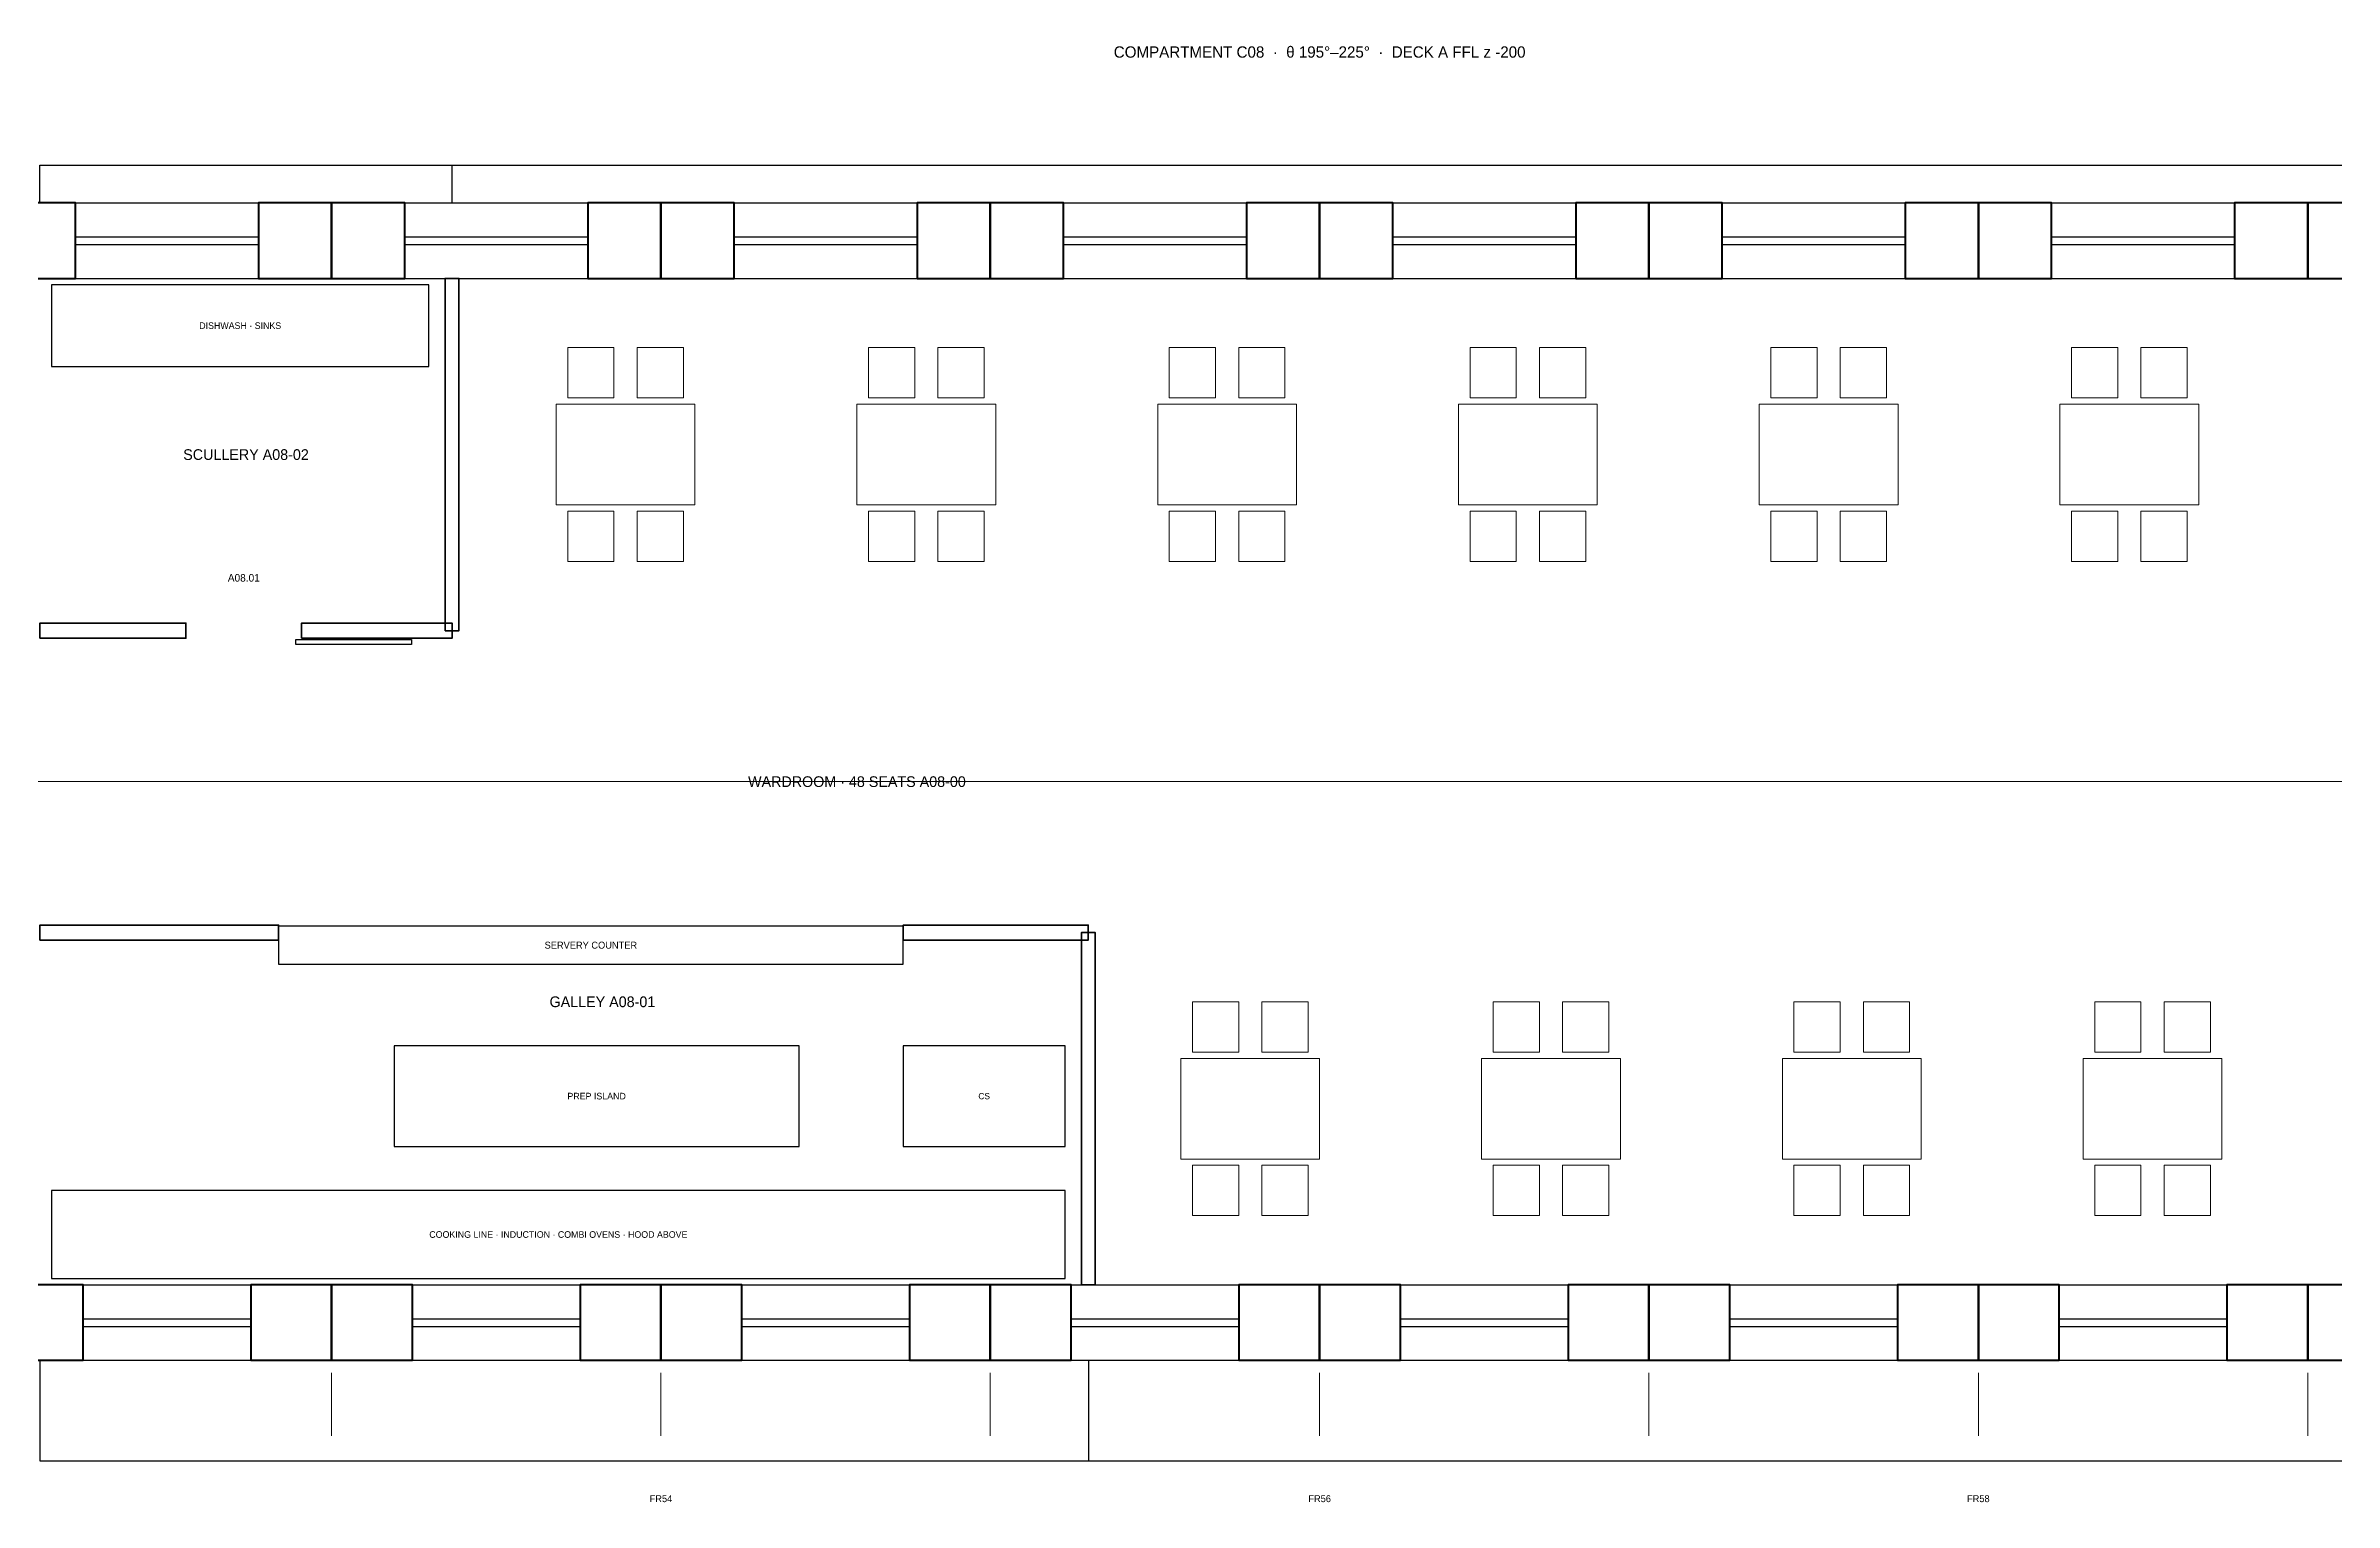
# Model space of a CAD drawing. Header units: millimetres. Extents: x 0 to 254927, y -7000 to 7000.
# Drawn here: x 148754 to 166945, y -5728 to 5850 of the extents above; entities that cross this region are included whole.
import ezdxf
from ezdxf.enums import TextEntityAlignment as Align

# ---------------------------------------------------------------- set-up
doc = ezdxf.new("R2010")
doc.units = ezdxf.units.MM
doc.linetypes.add('CENTER', pattern=[5.08, 3.175, -0.635, 0.635, -0.635])
for name, color, linetype, lineweight in [('A-ANNO-DIMS', 2, 'CONTINUOUS', 18), ('A-ANNO-NOTE', 7, 'CONTINUOUS', 18), ('A-ANNO-TEXT', 7, 'CONTINUOUS', 25), ('A-CNTR', 9, 'CENTER', 13), ('A-DOOR', 3, 'CONTINUOUS', 25), ('A-EQPM', 30, 'CONTINUOUS', 25), ('A-FURN', 8, 'CONTINUOUS', 18), ('A-GLAZ', 5, 'CONTINUOUS', 25), ('A-WALL', 7, 'CONTINUOUS', 35), ('A-WALL-PRHU', 7, 'CONTINUOUS', 70)]:
    doc.layers.add(name, color=color, linetype=linetype, lineweight=lineweight)
doc.styles.add('OpenSansCondensed-Light', font='OpenSansCondensed-Light.ttf')
doc.dimstyles.new('EZDXF', dxfattribs={"dimtxt": 0.25, "dimasz": 0.175, "dimexe": 0.375, "dimexo": 0.125, "dimgap": 0.1, "dimtad": 1, "dimlfac": 100, "dimzin": 12, "dimdsep": 46, "dimtxsty": 'OpenSansCondensed-Light', "dimblk": 'ARCHTICK', "dimcen": 2.5, "dimazin": 3, "dimtfac": 0.5, "dimtmove": 2, "dimatfit": 3})

# ---------------------------------------------------------------- blocks, each defined once
blk = doc.blocks.new('_ARCHTICK')
at = {"color": 0, "linetype": 'BYBLOCK', "const_width": 0.15}
blk.add_lwpolyline([(-0.5, -0.5), (0.5, 0.5)], dxfattribs=at)

msp = doc.modelspace()

# ---------------------------------------------------------------- linework, layer by layer
at = {"layer": 'A-ANNO-DIMS'}
for p, q in [((151025.65105, -4700), (151025.65105, -5200)), ((153643.64492, -4700), (153643.64492, -5200)), ((156261.6388, -4700), (156261.6388, -5200)), ((158879.63268, -4700), (158879.63268, -5200)), ((161497.62656, -4700), (161497.62656, -5200)), ((164115.62044, -4700), (164115.62044, -5200)), ((166733.61431, -4700), (166733.61431, -5200))]:
    msp.add_line(p, q, dxfattribs=at)
at = {"layer": 'A-CNTR'}
msp.add_line((0, 0), (254927.41229, 0), dxfattribs=at)
at = {"layer": 'A-DOOR'}
for p, q in [((149868.11939, 1140), (149868.11939, 1260)), ((150787.66156, 1140), (150787.66156, 1260))]:
    msp.add_line(p, q, dxfattribs=at)
msp.add_lwpolyline([(150741.68445, 1130), (151661.22663, 1130), (151661.22663, 1090), (150741.68445, 1090)], close=True, dxfattribs=at)
at = {"layer": 'A-EQPM'}
for points in [[(148799.61138, 3300), (151799.15795, 3300), (151799.15795, 3950), (148799.61138, 3950)], [(150603.75313, -1450), (155569.28086, -1450), (155569.28086, -1150), (150603.75313, -1150)], [(151523.2953, -2900), (154741.6929, -2900), (154741.6929, -2100), (151523.2953, -2100)], [(155569.28086, -2900), (156856.6399, -2900), (156856.6399, -2100), (155569.28086, -2100)], [(148799.61138, -3950), (156856.6399, -3950), (156856.6399, -3250), (148799.61138, -3250)]]:
    msp.add_lwpolyline(points, close=True, dxfattribs=at)
at = {"layer": 'A-FURN'}
for points in [[(152902.60856, 3050), (153270.42543, 3050), (153270.42543, 3450), (152902.60856, 3450)], [(153454.33386, 3050), (153822.15073, 3050), (153822.15073, 3450), (153454.33386, 3450)], [(155293.41821, 3050), (155661.23508, 3050), (155661.23508, 3450), (155293.41821, 3450)], [(155845.14351, 3050), (156212.96038, 3050), (156212.96038, 3450), (155845.14351, 3450)], [(157684.22786, 3050), (158052.04472, 3050), (158052.04472, 3450), (157684.22786, 3450)], [(158235.95316, 3050), (158603.77003, 3050), (158603.77003, 3450), (158235.95316, 3450)], [(160075.0375, 3050), (160442.85437, 3050), (160442.85437, 3450), (160075.0375, 3450)], [(160626.76281, 3050), (160994.57968, 3050), (160994.57968, 3450), (160626.76281, 3450)], [(162465.84715, 3050), (162833.66402, 3050), (162833.66402, 3450), (162465.84715, 3450)], [(163017.57246, 3050), (163385.38932, 3050), (163385.38932, 3450), (163017.57246, 3450)], [(164856.6568, 3050), (165224.47367, 3050), (165224.47367, 3450), (164856.6568, 3450)], [(165408.3821, 3050), (165776.19897, 3050), (165776.19897, 3450), (165408.3821, 3450)], [(152810.65434, 2200), (153914.10495, 2200), (153914.10495, 3000), (152810.65434, 3000)], [(155201.46399, 2200), (156304.9146, 2200), (156304.9146, 3000), (155201.46399, 3000)], [(157592.27364, 2200), (158695.72424, 2200), (158695.72424, 3000), (157592.27364, 3000)], [(159983.08329, 2200), (161086.53389, 2200), (161086.53389, 3000), (159983.08329, 3000)], [(162373.89293, 2200), (163477.34354, 2200), (163477.34354, 3000), (162373.89293, 3000)], [(164764.70258, 2200), (165868.15319, 2200), (165868.15319, 3000), (164764.70258, 3000)], [(152902.60856, 1750), (153270.42543, 1750), (153270.42543, 2150), (152902.60856, 2150)], [(153454.33386, 1750), (153822.15073, 1750), (153822.15073, 2150), (153454.33386, 2150)], [(155293.41821, 1750), (155661.23508, 1750), (155661.23508, 2150), (155293.41821, 2150)], [(155845.14351, 1750), (156212.96038, 1750), (156212.96038, 2150), (155845.14351, 2150)], [(157684.22786, 1750), (158052.04472, 1750), (158052.04472, 2150), (157684.22786, 2150)], [(158235.95316, 1750), (158603.77003, 1750), (158603.77003, 2150), (158235.95316, 2150)], [(160075.0375, 1750), (160442.85437, 1750), (160442.85437, 2150), (160075.0375, 2150)], [(160626.76281, 1750), (160994.57968, 1750), (160994.57968, 2150), (160626.76281, 2150)], [(162465.84715, 1750), (162833.66402, 1750), (162833.66402, 2150), (162465.84715, 2150)], [(163017.57246, 1750), (163385.38932, 1750), (163385.38932, 2150), (163017.57246, 2150)], [(164856.6568, 1750), (165224.47367, 1750), (165224.47367, 2150), (164856.6568, 2150)], [(165408.3821, 1750), (165776.19897, 1750), (165776.19897, 2150), (165408.3821, 2150)], [(157868.13629, -2150), (158235.95316, -2150), (158235.95316, -1750), (157868.13629, -1750)], [(158419.86159, -2150), (158787.67846, -2150), (158787.67846, -1750), (158419.86159, -1750)], [(160258.94594, -2150), (160626.76281, -2150), (160626.76281, -1750), (160258.94594, -1750)], [(160810.67124, -2150), (161178.48811, -2150), (161178.48811, -1750), (160810.67124, -1750)], [(162649.75559, -2150), (163017.57246, -2150), (163017.57246, -1750), (162649.75559, -1750)], [(163201.48089, -2150), (163569.29776, -2150), (163569.29776, -1750), (163201.48089, -1750)], [(165040.56524, -2150), (165408.3821, -2150), (165408.3821, -1750), (165040.56524, -1750)], [(165592.29054, -2150), (165960.10741, -2150), (165960.10741, -1750), (165592.29054, -1750)], [(157776.18207, -3000), (158879.63268, -3000), (158879.63268, -2200), (157776.18207, -2200)], [(160166.99172, -3000), (161270.44233, -3000), (161270.44233, -2200), (160166.99172, -2200)], [(162557.80137, -3000), (163661.25198, -3000), (163661.25198, -2200), (162557.80137, -2200)], [(164948.61102, -3000), (166052.06162, -3000), (166052.06162, -2200), (164948.61102, -2200)], [(157868.13629, -3450), (158235.95316, -3450), (158235.95316, -3050), (157868.13629, -3050)], [(158419.86159, -3450), (158787.67846, -3450), (158787.67846, -3050), (158419.86159, -3050)], [(160258.94594, -3450), (160626.76281, -3450), (160626.76281, -3050), (160258.94594, -3050)], [(160810.67124, -3450), (161178.48811, -3450), (161178.48811, -3050), (160810.67124, -3050)], [(162649.75559, -3450), (163017.57246, -3450), (163017.57246, -3050), (162649.75559, -3050)], [(163201.48089, -3450), (163569.29776, -3450), (163569.29776, -3050), (163201.48089, -3050)], [(165040.56524, -3450), (165408.3821, -3450), (165408.3821, -3050), (165040.56524, -3050)], [(165592.29054, -3450), (165960.10741, -3450), (165960.10741, -3050), (165592.29054, -3050)]]:
    msp.add_lwpolyline(points, close=True, dxfattribs=at)
at = {"layer": 'A-GLAZ'}
for p, q in [((148989.38138, 4600), (150443.92683, 4600)), ((151607.37526, 4600), (153061.92071, 4600)), ((154225.36914, 4600), (155679.91459, 4600)), ((156843.36301, 4600), (158297.90847, 4600)), ((159461.35689, 4600), (160915.90235, 4600)), ((162079.35077, 4600), (163533.89622, 4600)), ((164697.34465, 4600), (166151.8901, 4600)), ((148989.38138, 4330), (150443.92683, 4330)), ((148989.38138, 4270), (150443.92683, 4270)), ((151607.37526, 4330), (153061.92071, 4330)), ((151607.37526, 4270), (153061.92071, 4270)), ((154225.36914, 4330), (155679.91459, 4330)), ((154225.36914, 4270), (155679.91459, 4270)), ((156843.36301, 4330), (158297.90847, 4330)), ((156843.36301, 4270), (158297.90847, 4270)), ((159461.35689, 4330), (160915.90235, 4330)), ((159461.35689, 4270), (160915.90235, 4270)), ((162079.35077, 4330), (163533.89622, 4330)), ((162079.35077, 4270), (163533.89622, 4270)), ((164697.34465, 4330), (166151.8901, 4330)), ((164697.34465, 4270), (166151.8901, 4270)), ((148989.38138, 4000), (150443.92683, 4000)), ((151607.37526, 4000), (153061.92071, 4000)), ((154225.36914, 4000), (155679.91459, 4000)), ((156843.36301, 4000), (158297.90847, 4000)), ((159461.35689, 4000), (160915.90235, 4000)), ((162079.35077, 4000), (163533.89622, 4000)), ((164697.34465, 4000), (166151.8901, 4000)), ((149049.98744, -4000), (150383.32077, -4000)), ((151667.98132, -4000), (153001.31465, -4000)), ((154285.9752, -4000), (155619.30853, -4000)), ((156903.96907, -4000), (158237.30241, -4000)), ((159521.96295, -4000), (160855.29629, -4000)), ((162139.95683, -4000), (163473.29016, -4000)), ((164757.95071, -4000), (166091.28404, -4000)), ((149049.98744, -4270), (150383.32077, -4270)), ((149049.98744, -4330), (150383.32077, -4330)), ((151667.98132, -4270), (153001.31465, -4270)), ((151667.98132, -4330), (153001.31465, -4330)), ((154285.9752, -4270), (155619.30853, -4270)), ((154285.9752, -4330), (155619.30853, -4330)), ((156903.96907, -4270), (158237.30241, -4270)), ((156903.96907, -4330), (158237.30241, -4330)), ((159521.96295, -4270), (160855.29629, -4270)), ((159521.96295, -4330), (160855.29629, -4330)), ((162139.95683, -4270), (163473.29016, -4270)), ((162139.95683, -4330), (163473.29016, -4330)), ((164757.95071, -4270), (166091.28404, -4270)), ((164757.95071, -4330), (166091.28404, -4330)), ((149049.98744, -4600), (150383.32077, -4600)), ((151667.98132, -4600), (153001.31465, -4600)), ((154285.9752, -4600), (155619.30853, -4600)), ((156903.96907, -4600), (158237.30241, -4600)), ((159521.96295, -4600), (160855.29629, -4600)), ((162139.95683, -4600), (163473.29016, -4600)), ((164757.95071, -4600), (166091.28404, -4600))]:
    msp.add_line(p, q, dxfattribs=at)
at = {"layer": 'A-WALL'}
for points in [[(151927.89386, 1200), (152038.23892, 1200), (152038.23892, 4000), (151927.89386, 4000)], [(148707.65717, 1140), (149868.11939, 1140), (149868.11939, 1260), (148707.65717, 1260)], [(150787.66156, 1140), (151983.06639, 1140), (151983.06639, 1260), (150787.66156, 1260)], [(148707.65717, -1260), (150603.75313, -1260), (150603.75313, -1140), (148707.65717, -1140)], [(155569.28086, -1260), (157040.54833, -1260), (157040.54833, -1140), (155569.28086, -1140)], [(156985.3758, -4000), (157095.72086, -4000), (157095.72086, -1200), (156985.3758, -1200)]]:
    msp.add_lwpolyline(points, close=True, dxfattribs=at)
at = {"layer": 'A-WALL-PRHU'}
for points in [[(148407.65717, 4000), (148989.38138, 4000), (148989.38138, 4600), (148407.65717, 4600)], [(150443.92683, 4000), (151025.65105, 4000), (151025.65105, 4600), (150443.92683, 4600)], [(151025.65105, 4000), (151607.37526, 4000), (151607.37526, 4600), (151025.65105, 4600)], [(153061.92071, 4000), (153643.64492, 4000), (153643.64492, 4600), (153061.92071, 4600)], [(153643.64492, 4000), (154225.36914, 4000), (154225.36914, 4600), (153643.64492, 4600)], [(155679.91459, 4000), (156261.6388, 4000), (156261.6388, 4600), (155679.91459, 4600)], [(156261.6388, 4000), (156843.36301, 4000), (156843.36301, 4600), (156261.6388, 4600)], [(158297.90847, 4000), (158879.63268, 4000), (158879.63268, 4600), (158297.90847, 4600)], [(158879.63268, 4000), (159461.35689, 4000), (159461.35689, 4600), (158879.63268, 4600)], [(160915.90235, 4000), (161497.62656, 4000), (161497.62656, 4600), (160915.90235, 4600)], [(161497.62656, 4000), (162079.35077, 4000), (162079.35077, 4600), (161497.62656, 4600)], [(163533.89622, 4000), (164115.62044, 4000), (164115.62044, 4600), (163533.89622, 4600)], [(164115.62044, 4000), (164697.34465, 4000), (164697.34465, 4600), (164115.62044, 4600)], [(166151.8901, 4000), (166733.61431, 4000), (166733.61431, 4600), (166151.8901, 4600)], [(166733.61431, 4000), (167315.33853, 4000), (167315.33853, 4600), (166733.61431, 4600)], [(148407.65717, -4600), (149049.98744, -4600), (149049.98744, -4000), (148407.65717, -4000)], [(150383.32077, -4600), (151025.65105, -4600), (151025.65105, -4000), (150383.32077, -4000)], [(151025.65105, -4600), (151667.98132, -4600), (151667.98132, -4000), (151025.65105, -4000)], [(153001.31465, -4600), (153643.64492, -4600), (153643.64492, -4000), (153001.31465, -4000)], [(153643.64492, -4600), (154285.9752, -4600), (154285.9752, -4000), (153643.64492, -4000)], [(155619.30853, -4600), (156261.6388, -4600), (156261.6388, -4000), (155619.30853, -4000)], [(156261.6388, -4600), (156903.96907, -4600), (156903.96907, -4000), (156261.6388, -4000)], [(158237.30241, -4600), (158879.63268, -4600), (158879.63268, -4000), (158237.30241, -4000)], [(158879.63268, -4600), (159521.96295, -4600), (159521.96295, -4000), (158879.63268, -4000)], [(160855.29629, -4600), (161497.62656, -4600), (161497.62656, -4000), (160855.29629, -4000)], [(161497.62656, -4600), (162139.95683, -4600), (162139.95683, -4000), (161497.62656, -4000)], [(163473.29016, -4600), (164115.62044, -4600), (164115.62044, -4000), (163473.29016, -4000)], [(164115.62044, -4600), (164757.95071, -4600), (164757.95071, -4000), (164115.62044, -4000)], [(166091.28404, -4600), (166733.61431, -4600), (166733.61431, -4000), (166091.28404, -4000)], [(166733.61431, -4600), (167375.94459, -4600), (167375.94459, -4000), (166733.61431, -4000)]]:
    msp.add_lwpolyline(points, close=True, dxfattribs=at)

# ---------------------------------------------------------------- texts
at = {"layer": 'A-ANNO-NOTE'}
for s, height, p in [('DISHWASH · SINKS', 52.5, (150299.38467, 3625)), ('SERVERY COUNTER', 55, (153086.51699, -1300)), ('PREP ISLAND', 52.5, (153132.4941, -2500)), ('CS', 50, (156212.96038, -2500)), ('COOKING LINE · INDUCTION · COMBI OVENS · HOOD ABOVE', 52.5, (152828.12564, -3600)), ('FR54', 55, (153643.64492, -5700)), ('FR56', 55, (158879.63268, -5700)), ('FR58', 55, (164115.62044, -5700))]:
    msp.add_text(s, height=height, dxfattribs=at).set_placement(p, align=Align.MIDDLE_CENTER)
at = {"layer": 'A-ANNO-TEXT'}
for s, height, p in [('COMPARTMENT C08  ·  θ 195°–225°  ·  DECK A FFL z -200', 90, (158879.63268, 5800)), ('SCULLERY A08-02', 85, (150345.36178, 2600)), ('A08.01', 60, (150327.89048, 1620)), ('WARDROOM · 48 SEATS A08-00', 85, (155201.46399, 0)), ('GALLEY A08-01', 85, (153178.47121, -1750))]:
    msp.add_text(s, height=height, dxfattribs=at).set_placement(p, align=Align.MIDDLE_CENTER)

# ---------------------------------------------------------------- dimensions: what is measured, and where the dimension line sits
at = {"layer": 'A-ANNO-DIMS'}
for base, p1, p2 in [((148707.65717, 4900), (148707.65717, 4600), (151983, 4600)), ((151983, 4900), (151983, 4600), (169051.60819, 4600)), ((148707.65717, -5400), (148707.65717, -4600), (157041, -4600)), ((157041, -5400), (157041, -4600), (169051.60819, -4600))]:
    msp.add_linear_dim(base=base, p1=p1, p2=p2, dimstyle='EZDXF', dxfattribs=at).render()

doc.saveas('drawing.dxf')
